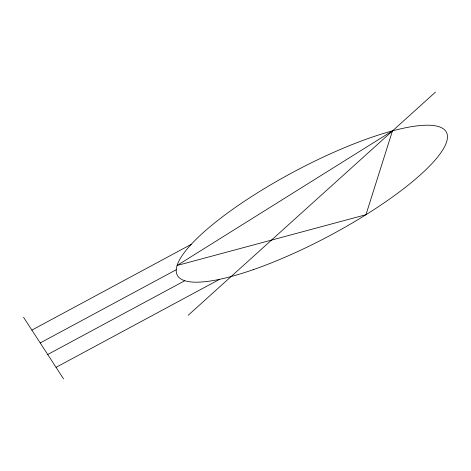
<?xml version="1.0" encoding="UTF-8"?>
<svg xmlns="http://www.w3.org/2000/svg" width="471" height="471" viewBox="0 0 471 471"><rect width="100%" height="100%" fill="white"/><g stroke="black" fill="none" stroke-linecap="round" stroke-linejoin="round"><path stroke-width="0.71" d="M188.176 315.287L435.487 92.104M31.881 330.106L191.22 244.355M40.212 342.947L176.236 269.742M47.712 354.498L184.803 280.722M56.043 367.339L219.621 279.309M23.55 317.266L63.544 378.896M392.449 130.885L365.973 214.705L177.078 265.491L392.449 130.885M253.21 269.677A152.363 36.603 -28 0 0 447.056 133.888A152.363 36.603 -28 0 0 235.235 207.523A152.363 36.603 -28 0 0 253.21 269.677"/></g></svg>
